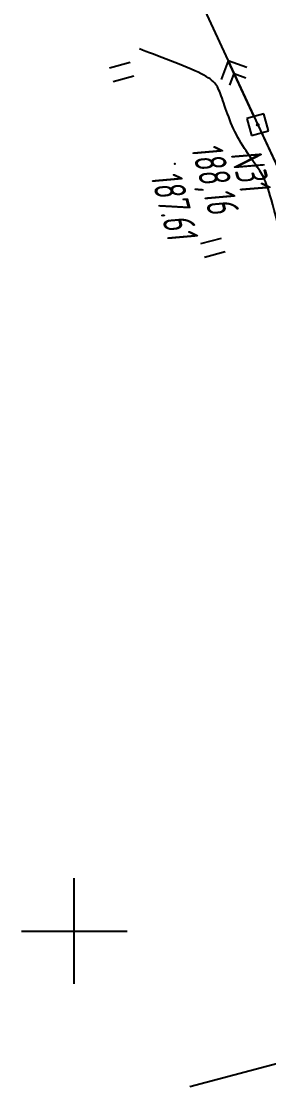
# Model space of a CAD drawing. Header units: millimetres. Extents: x -1799 to 6962, y -1020 to 4121.
# Drawn here: x 5388.4 to 5416.4, y 1661 to 1781.9 of the extents above; entities that cross this region are included whole.
import ezdxf

# ---------------------------------------------------------------- set-up
doc = ezdxf.new("R2010")
doc.units = ezdxf.units.MM
doc.linetypes.add('CONTI', pattern=[0])
for name, color, linetype in [('GOR_BDEFAULT', 212, 'CONTI'), ('NAD_MDEFAULT', 7, 'CONTI'), ('PI_OTDEFAULT', 172, 'CONTI'), ('PI_TTDEFAULT', 5, 'CONTI'), ('SETKR', 2, 'CONTI'), ('SIT_LDEFAULT', 7, 'CONTI'), ('USLZNDEFAULT', 7, 'CONTI'), ('ZAPSKDEFAULT', 7, 'CONTI')]:
    doc.layers.add(name, color=color, linetype=linetype)
doc.styles.add('eskd', font='spds.shx', dxfattribs={"width": 1.2, "oblique": 15})

# ---------------------------------------------------------------- blocks, each defined once
blk = doc.blocks.new('BL_333')
at = {"color": 0}
for p, q in [((0, -6), (0, 6)), ((-6, 0), (6, 0))]:
    blk.add_line(p, q, dxfattribs=at)
blk = doc.blocks.new('BL_2011')
at = {"color": 0}
for p, q in [((0, 0), (0, 2.4)), ((1.6, 0), (1.6, 2.4))]:
    blk.add_line(p, q, dxfattribs=at)
blk = doc.blocks.new('BL_27')
at = {"color": 0}
for p, q in [((1, 1), (-1, 1)), ((-1, 1), (-1, -1)), ((1, -1), (1, 1)), ((-1, -1), (1, -1))]:
    blk.add_line(p, q, dxfattribs=at)
blk.add_circle((0, 0), 0.1, dxfattribs=at)

msp = doc.modelspace()

# ---------------------------------------------------------------- linework, layer by layer
at = {"linetype": 'Continuous'}
msp.add_line((5605.29, 1713.26), (5407.43, 1660.98), dxfattribs=at)
at = {"layer": 'GOR_BDEFAULT', "color": 212, "elevation": 188, "flags": 128}
msp.add_lwpolyline([(5424.22, 1739.24), (5422.07, 1742.3), (5421.97, 1742.42), (5421.9, 1742.53), (5421.85, 1742.65), (5421.8, 1742.78), (5420.87, 1746.22), (5420.67, 1746.93), (5420.46, 1747.72), (5420.23, 1748.57), (5419.98, 1749.48), (5419.73, 1750.43), (5419.46, 1751.41), (5419.19, 1752.42), (5418.92, 1753.43), (5418.64, 1754.44), (5418.37, 1755.43), (5418.11, 1756.4), (5417.85, 1757.34), (5417.61, 1758.22), (5417.39, 1759.05), (5417.18, 1759.81), (5416.99, 1760.49), (5416.83, 1761.09), (5416.68, 1761.63), (5416.54, 1762.1), (5416.42, 1762.52), (5416.3, 1762.88), (5416.2, 1763.2), (5416.1, 1763.49), (5416, 1763.74), (5415.9, 1763.97), (5415.81, 1764.18), (5415.7, 1764.37), (5415.6, 1764.56), (5415.48, 1764.75), (5415.36, 1764.95), (5415.22, 1765.15), (5415.07, 1765.37), (5414.91, 1765.6), (5414.74, 1765.84), (5414.56, 1766.09), (5414.38, 1766.35), (5414.19, 1766.62), (5414, 1766.9), (5413.81, 1767.19), (5413.62, 1767.48), (5413.43, 1767.79), (5413.24, 1768.09), (5413.06, 1768.41), (5412.88, 1768.73), (5412.71, 1769.06), (5412.54, 1769.39), (5412.39, 1769.72), (5412.24, 1770.06), (5412.1, 1770.4), (5411.97, 1770.73), (5411.84, 1771.07), (5411.72, 1771.39), (5411.6, 1771.72), (5411.49, 1772.03), (5411.38, 1772.34), (5411.28, 1772.63), (5411.18, 1772.92), (5411.09, 1773.19), (5411, 1773.44), (5410.91, 1773.68), (5410.83, 1773.9), (5410.74, 1774.1), (5410.66, 1774.29), (5410.56, 1774.47), (5410.46, 1774.63), (5410.35, 1774.79), (5410.22, 1774.94), (5410.08, 1775.08), (5409.91, 1775.23), (5409.73, 1775.37), (5409.52, 1775.51), (5409.28, 1775.65), (5409.01, 1775.8), (5408.71, 1775.95), (5408.37, 1776.12), (5408, 1776.29), (5407.59, 1776.47), (5407.15, 1776.66), (5406.7, 1776.85), (5406.22, 1777.04), (5405.73, 1777.24), (5405.24, 1777.43), (5404.75, 1777.63), (5404.26, 1777.81), (5403.78, 1778), (5403.32, 1778.17), (5402.88, 1778.34), (5402.46, 1778.5), (5402.08, 1778.64), (5401.74, 1778.77)], dxfattribs=at)
at = {"layer": 'PI_TTDEFAULT', "color": 5}
for p in [(5415.13, 1770.17, 188.16), (5405.74, 1765.72, 187.61)]:
    msp.add_point(p, dxfattribs=at)
at = {"layer": 'SIT_LDEFAULT', "color": 7}
for p, q in [((5392.26, 1819.75), (5415.13, 1770.17)), ((5411.78, 1777.43), (5411, 1775.31)), ((5414.71, 1771.08), (5411.78, 1777.43)), ((5413.9, 1776.65), (5411.78, 1777.43)), ((5411.96, 1774.65), (5412.45, 1775.98)), ((5412.45, 1775.98), (5413.78, 1775.49)), ((5415.13, 1770.17), (5438.72, 1719.44)), ((5415.55, 1769.26), (5418.5, 1762.92))]:
    msp.add_line(p, q, dxfattribs=at)

# ---------------------------------------------------------------- block references
at = {"layer": 'SETKR', "color": 82}
msp.add_blockref('BL_333', (5394.35, 1678.64), dxfattribs=at)
at = {"layer": 'USLZNDEFAULT', "color": 7, "rotation": 285}
msp.add_blockref('BL_27', (5415.13, 1770.17), dxfattribs=at)
at = {"layer": 'ZAPSKDEFAULT', "color": 7, "rotation": 285}
for p in [(5398.35, 1776.64), (5408.7, 1756.69)]:
    msp.add_blockref('BL_2011', p, dxfattribs=at)

# ---------------------------------------------------------------- texts
at = {"layer": 'NAD_MDEFAULT', "color": 7, "style": 'eskd', "oblique": 10, "width": 0.8}
msp.add_text('N31', height=3.5, rotation=284.7308, dxfattribs=at).set_placement((5411.99, 1766.87))
at = {"layer": 'PI_OTDEFAULT', "color": 172, "style": 'eskd', "oblique": 10, "width": 0.8}
for s, p in [('188,16', (5407.52, 1767.59)), ('187.61', (5402.93, 1764.43))]:
    msp.add_text(s, height=3.5, rotation=285, dxfattribs=at).set_placement(p)

doc.saveas('drawing.dxf')
